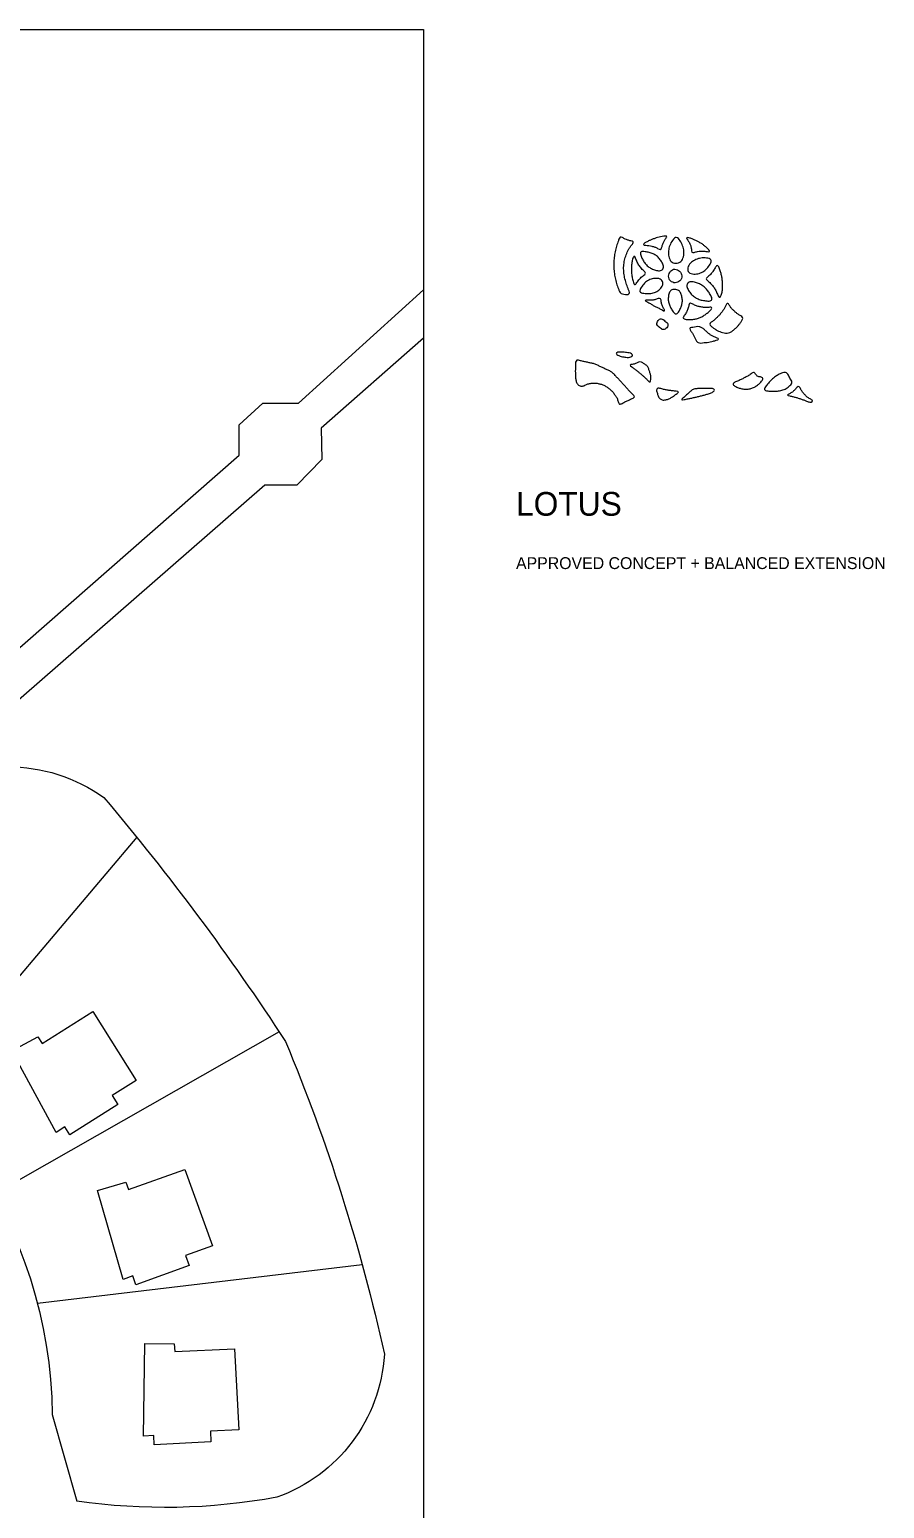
# Model space of a CAD drawing. Header units: inches. Extents: x 36 to 79.2, y 17.3 to 55.9.
# Drawn here: x 64.8 to 79.21, y 30.95 to 55.9 of the extents above; entities that cross this region are included whole.
import ezdxf

# ---------------------------------------------------------------- set-up
doc = ezdxf.new("R2010")
doc.units = ezdxf.units.IN
for name, color, linetype, lineweight in [('01_ORIGINAL_CAD', 7, 'CONTINUOUS', 20), ('12_OPTION_LABEL', 7, 'CONTINUOUS', 15), ('13_CONCEPT_ICON', 7, 'CONTINUOUS', 15)]:
    doc.layers.add(name, color=color, linetype=linetype, lineweight=lineweight)

# ---------------------------------------------------------------- blocks, each defined once
blk = doc.blocks.new('CONCEPT_ICON_09_LOTUS')
at = {"layer": '13_CONCEPT_ICON'}
for points, knots in [([(48.24, 45.18), (48.29, 45.2), (48.35, 45.18), (48.42, 45.15), (48.49, 45.12), (48.56, 45.07), (48.63, 45.04), (48.7, 45.01), (48.76, 44.98), (48.83, 44.96), (48.91, 44.94), (48.98, 44.91), (49.06, 44.89), (49.14, 44.87), (49.22, 44.86), (49.25, 44.82), (49.28, 44.79), (49.27, 44.74), (49.23, 44.69), (49.19, 44.63), (49.13, 44.57), (49.08, 44.5), (49.03, 44.44), (48.99, 44.37), (48.95, 44.31), (48.92, 44.25), (48.88, 44.18), (48.84, 44.11), (48.81, 44.05), (48.78, 43.98), (48.75, 43.91), (48.72, 43.84), (48.69, 43.77), (48.67, 43.7), (48.64, 43.63), (48.62, 43.56), (48.61, 43.49), (48.59, 43.41), (48.57, 43.34), (48.56, 43.27), (48.54, 43.19), (48.53, 43.12), (48.52, 43.04), (48.51, 42.97), (48.51, 42.89), (48.5, 42.81), (48.5, 42.73), (48.5, 42.65), (48.51, 42.58), (48.51, 42.5), (48.52, 42.42), (48.53, 42.35), (48.54, 42.27), (48.55, 42.2), (48.57, 42.12), (48.58, 42.05), (48.59, 41.97), (48.61, 41.9), (48.63, 41.83), (48.65, 41.75), (48.67, 41.68), (48.69, 41.61), (48.72, 41.54), (48.74, 41.47), (48.76, 41.4), (48.78, 41.33), (48.81, 41.26), (48.84, 41.19), (48.86, 41.12), (48.9, 41.05), (48.93, 40.98), (48.97, 40.9), (48.97, 40.83), (48.97, 40.77), (48.93, 40.72), (48.87, 40.69), (48.81, 40.67), (48.73, 40.67), (48.64, 40.68), (48.56, 40.69), (48.48, 40.7), (48.41, 40.72), (48.34, 40.74), (48.29, 40.77), (48.24, 40.83), (48.2, 40.88), (48.17, 40.95), (48.14, 41.02), (48.11, 41.1), (48.08, 41.17), (48.05, 41.23), (48.03, 41.3), (48, 41.37), (47.98, 41.44), (47.95, 41.52), (47.93, 41.59), (47.91, 41.66), (47.9, 41.73), (47.88, 41.8), (47.86, 41.88), (47.84, 41.95), (47.83, 42.02), (47.81, 42.1), (47.8, 42.17), (47.79, 42.25), (47.78, 42.32), (47.77, 42.4), (47.76, 42.47), (47.75, 42.55), (47.74, 42.63), (47.74, 42.7), (47.73, 42.78), (47.73, 42.86), (47.73, 42.94), (47.73, 43.02), (47.73, 43.1), (47.73, 43.18), (47.74, 43.25), (47.74, 43.33), (47.74, 43.41), (47.75, 43.48), (47.76, 43.56), (47.77, 43.64), (47.78, 43.71), (47.79, 43.79), (47.8, 43.86), (47.81, 43.94), (47.83, 44.01), (47.84, 44.08), (47.86, 44.16), (47.88, 44.23), (47.89, 44.3), (47.91, 44.38), (47.93, 44.45), (47.95, 44.52), (47.98, 44.59), (48, 44.66), (48.02, 44.73), (48.05, 44.8), (48.08, 44.87), (48.1, 44.95), (48.13, 45.02), (48.16, 45.09), (48.2, 45.16), (48.24, 45.18)], [0, 0, 0, 0, 0.020833, 0.020833, 0.020833, 0.041667, 0.041667, 0.041667, 0.0625, 0.0625, 0.0625, 0.083333, 0.083333, 0.083333, 0.104167, 0.104167, 0.104167, 0.125, 0.125, 0.125, 0.145833, 0.145833, 0.145833, 0.166667, 0.166667, 0.166667, 0.1875, 0.1875, 0.1875, 0.208333, 0.208333, 0.208333, 0.229167, 0.229167, 0.229167, 0.25, 0.25, 0.25, 0.270833, 0.270833, 0.270833, 0.291667, 0.291667, 0.291667, 0.3125, 0.3125, 0.3125, 0.333333, 0.333333, 0.333333, 0.354167, 0.354167, 0.354167, 0.375, 0.375, 0.375, 0.395833, 0.395833, 0.395833, 0.416667, 0.416667, 0.416667, 0.4375, 0.4375, 0.4375, 0.458333, 0.458333, 0.458333, 0.479167, 0.479167, 0.479167, 0.5, 0.5, 0.5, 0.520833, 0.520833, 0.520833, 0.541667, 0.541667, 0.541667, 0.5625, 0.5625, 0.5625, 0.583333, 0.583333, 0.583333, 0.604167, 0.604167, 0.604167, 0.625, 0.625, 0.625, 0.645833, 0.645833, 0.645833, 0.666667, 0.666667, 0.666667, 0.6875, 0.6875, 0.6875, 0.708333, 0.708333, 0.708333, 0.729167, 0.729167, 0.729167, 0.75, 0.75, 0.75, 0.770833, 0.770833, 0.770833, 0.791667, 0.791667, 0.791667, 0.8125, 0.8125, 0.8125, 0.833333, 0.833333, 0.833333, 0.854167, 0.854167, 0.854167, 0.875, 0.875, 0.875, 0.895833, 0.895833, 0.895833, 0.916667, 0.916667, 0.916667, 0.9375, 0.9375, 0.9375, 0.958333, 0.958333, 0.958333, 0.979167, 0.979167, 0.979167, 1, 1, 1, 1]), ([(50.06, 44.6), (50.05, 44.63), (50.11, 44.68), (50.18, 44.73), (50.25, 44.78), (50.33, 44.82), (50.4, 44.86), (50.48, 44.9), (50.55, 44.93), (50.62, 44.96), (50.69, 44.99), (50.77, 45.02), (50.84, 45.05), (50.92, 45.08), (50.99, 45.1), (51.07, 45.13), (51.14, 45.15), (51.22, 45.17), (51.3, 45.19), (51.38, 45.2), (51.45, 45.22), (51.54, 45.24), (51.62, 45.25), (51.72, 45.27), (51.79, 45.28), (51.86, 45.28), (51.91, 45.27), (51.9, 45.22), (51.89, 45.17), (51.83, 45.1), (51.78, 45.02), (51.73, 44.95), (51.69, 44.88), (51.66, 44.81), (51.62, 44.74), (51.59, 44.67), (51.57, 44.59), (51.54, 44.51), (51.52, 44.42), (51.49, 44.35), (51.47, 44.28), (51.44, 44.22), (51.38, 44.22), (51.33, 44.22), (51.26, 44.27), (51.18, 44.31), (51.11, 44.35), (51.03, 44.39), (50.96, 44.41), (50.88, 44.44), (50.81, 44.46), (50.73, 44.48), (50.65, 44.5), (50.58, 44.52), (50.5, 44.53), (50.41, 44.54), (50.32, 44.55), (50.24, 44.56), (50.15, 44.56), (50.07, 44.57), (50.06, 44.6)], [0, 0, 0, 0, 0.05, 0.05, 0.05, 0.1, 0.1, 0.1, 0.15, 0.15, 0.15, 0.2, 0.2, 0.2, 0.25, 0.25, 0.25, 0.3, 0.3, 0.3, 0.35, 0.35, 0.35, 0.4, 0.4, 0.4, 0.45, 0.45, 0.45, 0.5, 0.5, 0.5, 0.55, 0.55, 0.55, 0.6, 0.6, 0.6, 0.65, 0.65, 0.65, 0.7, 0.7, 0.7, 0.75, 0.75, 0.75, 0.8, 0.8, 0.8, 0.85, 0.85, 0.85, 0.9, 0.9, 0.9, 0.95, 0.95, 0.95, 1, 1, 1, 1]), ([(52.65, 45.17), (52.76, 45.16), (52.87, 45.04), (52.95, 44.91), (53.04, 44.79), (53.1, 44.65), (53.15, 44.51), (53.2, 44.38), (53.24, 44.24), (53.25, 44.09), (53.26, 43.95), (53.24, 43.8), (53.21, 43.65), (53.17, 43.5), (53.11, 43.36), (53.01, 43.27), (52.91, 43.18), (52.77, 43.14), (52.62, 43.14), (52.48, 43.15), (52.34, 43.19), (52.24, 43.28), (52.14, 43.38), (52.1, 43.52), (52.06, 43.67), (52.03, 43.82), (52.02, 43.97), (52.04, 44.11), (52.05, 44.26), (52.08, 44.4), (52.14, 44.53), (52.19, 44.67), (52.26, 44.81), (52.35, 44.93), (52.44, 45.06), (52.55, 45.17), (52.65, 45.17)], [0, 0, 0, 0, 0.083333, 0.083333, 0.083333, 0.166667, 0.166667, 0.166667, 0.25, 0.25, 0.25, 0.333333, 0.333333, 0.333333, 0.416667, 0.416667, 0.416667, 0.5, 0.5, 0.5, 0.583333, 0.583333, 0.583333, 0.666667, 0.666667, 0.666667, 0.75, 0.75, 0.75, 0.833333, 0.833333, 0.833333, 0.916667, 0.916667, 0.916667, 1, 1, 1, 1]), ([(53.46, 45.14), (53.48, 45.17), (53.55, 45.16), (53.64, 45.14), (53.72, 45.12), (53.81, 45.08), (53.89, 45.05), (53.97, 45.02), (54.05, 44.99), (54.12, 44.96), (54.2, 44.93), (54.27, 44.89), (54.35, 44.85), (54.42, 44.81), (54.49, 44.77), (54.57, 44.72), (54.64, 44.68), (54.71, 44.63), (54.78, 44.58), (54.84, 44.53), (54.91, 44.48), (54.98, 44.42), (55.04, 44.36), (55.11, 44.29), (55.17, 44.23), (55.23, 44.16), (55.29, 44.09), (55.27, 44.05), (55.26, 44.02), (55.18, 44.03), (55.1, 44.05), (55.01, 44.06), (54.92, 44.08), (54.83, 44.09), (54.74, 44.1), (54.65, 44.09), (54.56, 44.09), (54.48, 44.08), (54.4, 44.08), (54.31, 44.06), (54.22, 44.04), (54.13, 44.01), (54.05, 43.99), (53.98, 43.97), (53.91, 43.97), (53.88, 44.01), (53.85, 44.06), (53.85, 44.16), (53.84, 44.25), (53.83, 44.34), (53.81, 44.42), (53.78, 44.5), (53.76, 44.58), (53.73, 44.66), (53.69, 44.73), (53.64, 44.81), (53.59, 44.88), (53.55, 44.96), (53.5, 45.04), (53.45, 45.11), (53.46, 45.14)], [0, 0, 0, 0, 0.05, 0.05, 0.05, 0.1, 0.1, 0.1, 0.15, 0.15, 0.15, 0.2, 0.2, 0.2, 0.25, 0.25, 0.25, 0.3, 0.3, 0.3, 0.35, 0.35, 0.35, 0.4, 0.4, 0.4, 0.45, 0.45, 0.45, 0.5, 0.5, 0.5, 0.55, 0.55, 0.55, 0.6, 0.6, 0.6, 0.65, 0.65, 0.65, 0.7, 0.7, 0.7, 0.75, 0.75, 0.75, 0.8, 0.8, 0.8, 0.85, 0.85, 0.85, 0.9, 0.9, 0.9, 0.95, 0.95, 0.95, 1, 1, 1, 1]), ([(49.34, 43.68), (49.39, 43.68), (49.43, 43.58), (49.47, 43.47), (49.52, 43.36), (49.56, 43.24), (49.61, 43.14), (49.67, 43.04), (49.73, 42.95), (49.8, 42.86), (49.87, 42.77), (49.95, 42.68), (50.04, 42.59), (50.13, 42.51), (50.22, 42.43), (50.22, 42.36), (50.22, 42.28), (50.13, 42.22), (50.04, 42.15), (49.94, 42.07), (49.85, 42), (49.77, 41.9), (49.68, 41.81), (49.62, 41.7), (49.55, 41.61), (49.49, 41.51), (49.42, 41.44), (49.37, 41.46), (49.32, 41.48), (49.28, 41.6), (49.25, 41.72), (49.22, 41.84), (49.19, 41.95), (49.17, 42.07), (49.15, 42.18), (49.14, 42.29), (49.13, 42.41), (49.12, 42.52), (49.11, 42.64), (49.12, 42.76), (49.12, 42.87), (49.13, 42.98), (49.15, 43.1), (49.16, 43.22), (49.18, 43.34), (49.21, 43.45), (49.25, 43.57), (49.29, 43.68), (49.34, 43.68)], [0, 0, 0, 0, 0.0625, 0.0625, 0.0625, 0.125, 0.125, 0.125, 0.1875, 0.1875, 0.1875, 0.25, 0.25, 0.25, 0.3125, 0.3125, 0.3125, 0.375, 0.375, 0.375, 0.4375, 0.4375, 0.4375, 0.5, 0.5, 0.5, 0.5625, 0.5625, 0.5625, 0.625, 0.625, 0.625, 0.6875, 0.6875, 0.6875, 0.75, 0.75, 0.75, 0.8125, 0.8125, 0.8125, 0.875, 0.875, 0.875, 0.9375, 0.9375, 0.9375, 1, 1, 1, 1]), ([(49.88, 44.03), (49.94, 44.07), (50.07, 44.06), (50.19, 44.04), (50.31, 44.03), (50.41, 44.01), (50.52, 43.98), (50.62, 43.96), (50.72, 43.92), (50.82, 43.88), (50.92, 43.84), (51.01, 43.78), (51.1, 43.71), (51.19, 43.65), (51.27, 43.57), (51.34, 43.48), (51.41, 43.4), (51.47, 43.31), (51.52, 43.21), (51.58, 43.11), (51.63, 43.01), (51.64, 42.9), (51.65, 42.8), (51.62, 42.69), (51.55, 42.63), (51.48, 42.56), (51.36, 42.55), (51.25, 42.55), (51.14, 42.56), (51.03, 42.59), (50.93, 42.62), (50.82, 42.66), (50.73, 42.7), (50.63, 42.75), (50.54, 42.8), (50.45, 42.87), (50.36, 42.94), (50.28, 43.02), (50.2, 43.1), (50.14, 43.19), (50.08, 43.28), (50.03, 43.37), (49.98, 43.47), (49.93, 43.57), (49.88, 43.68), (49.85, 43.78), (49.82, 43.89), (49.82, 43.99), (49.88, 44.03)], [0, 0, 0, 0, 0.0625, 0.0625, 0.0625, 0.125, 0.125, 0.125, 0.1875, 0.1875, 0.1875, 0.25, 0.25, 0.25, 0.3125, 0.3125, 0.3125, 0.375, 0.375, 0.375, 0.4375, 0.4375, 0.4375, 0.5, 0.5, 0.5, 0.5625, 0.5625, 0.5625, 0.625, 0.625, 0.625, 0.6875, 0.6875, 0.6875, 0.75, 0.75, 0.75, 0.8125, 0.8125, 0.8125, 0.875, 0.875, 0.875, 0.9375, 0.9375, 0.9375, 1, 1, 1, 1]), ([(54.59, 43.54), (54.73, 43.56), (54.87, 43.56), (55.02, 43.54), (55.17, 43.53), (55.32, 43.49), (55.37, 43.41), (55.42, 43.33), (55.38, 43.19), (55.31, 43.07), (55.24, 42.94), (55.15, 42.82), (55.05, 42.72), (54.95, 42.61), (54.85, 42.53), (54.73, 42.46), (54.61, 42.39), (54.48, 42.34), (54.35, 42.31), (54.21, 42.28), (54.06, 42.27), (53.92, 42.3), (53.78, 42.33), (53.65, 42.39), (53.59, 42.49), (53.53, 42.6), (53.53, 42.74), (53.58, 42.87), (53.64, 43), (53.74, 43.11), (53.84, 43.21), (53.95, 43.3), (54.07, 43.38), (54.19, 43.43), (54.32, 43.49), (54.45, 43.52), (54.59, 43.54)], [0, 0, 0, 0, 0.083333, 0.083333, 0.083333, 0.166667, 0.166667, 0.166667, 0.25, 0.25, 0.25, 0.333333, 0.333333, 0.333333, 0.416667, 0.416667, 0.416667, 0.5, 0.5, 0.5, 0.583333, 0.583333, 0.583333, 0.666667, 0.666667, 0.666667, 0.75, 0.75, 0.75, 0.833333, 0.833333, 0.833333, 0.916667, 0.916667, 0.916667, 1, 1, 1, 1]), ([(49.79, 40.91), (49.76, 40.99), (49.82, 41.12), (49.89, 41.24), (49.97, 41.37), (50.06, 41.48), (50.16, 41.58), (50.25, 41.67), (50.36, 41.75), (50.48, 41.81), (50.6, 41.87), (50.73, 41.9), (50.86, 41.93), (51, 41.95), (51.15, 41.96), (51.28, 41.93), (51.41, 41.89), (51.52, 41.81), (51.57, 41.71), (51.62, 41.6), (51.6, 41.46), (51.55, 41.34), (51.49, 41.22), (51.39, 41.11), (51.28, 41.03), (51.17, 40.94), (51.06, 40.87), (50.93, 40.83), (50.81, 40.78), (50.67, 40.76), (50.53, 40.76), (50.39, 40.75), (50.24, 40.75), (50.1, 40.77), (49.96, 40.79), (49.83, 40.83), (49.79, 40.91)], [0, 0, 0, 0, 0.083333, 0.083333, 0.083333, 0.166667, 0.166667, 0.166667, 0.25, 0.25, 0.25, 0.333333, 0.333333, 0.333333, 0.416667, 0.416667, 0.416667, 0.5, 0.5, 0.5, 0.583333, 0.583333, 0.583333, 0.666667, 0.666667, 0.666667, 0.75, 0.75, 0.75, 0.833333, 0.833333, 0.833333, 0.916667, 0.916667, 0.916667, 1, 1, 1, 1]), ([(52.44, 42.66), (52.31, 42.63), (52.2, 42.54), (52.13, 42.42), (52.05, 42.29), (52.02, 42.15), (52.05, 42.01), (52.07, 41.88), (52.16, 41.76), (52.27, 41.68), (52.39, 41.61), (52.54, 41.58), (52.67, 41.61), (52.81, 41.64), (52.93, 41.72), (53, 41.84), (53.08, 41.96), (53.1, 42.1), (53.07, 42.24), (53.04, 42.37), (52.95, 42.49), (52.83, 42.57), (52.71, 42.65), (52.57, 42.69), (52.44, 42.66)], [0, 0, 0, 0, 0.125, 0.125, 0.125, 0.25, 0.25, 0.25, 0.375, 0.375, 0.375, 0.5, 0.5, 0.5, 0.625, 0.625, 0.625, 0.75, 0.75, 0.75, 0.875, 0.875, 0.875, 1, 1, 1, 1]), ([(55, 41.91), (55, 41.97), (55.08, 42.03), (55.16, 42.1), (55.24, 42.16), (55.32, 42.24), (55.39, 42.32), (55.46, 42.39), (55.52, 42.47), (55.58, 42.56), (55.63, 42.66), (55.68, 42.76), (55.74, 42.84), (55.79, 42.92), (55.85, 42.97), (55.91, 42.94), (55.96, 42.91), (56.01, 42.8), (56.05, 42.7), (56.09, 42.59), (56.12, 42.5), (56.15, 42.4), (56.18, 42.3), (56.2, 42.21), (56.22, 42.11), (56.25, 42.01), (56.26, 41.91), (56.27, 41.81), (56.28, 41.71), (56.29, 41.6), (56.29, 41.49), (56.29, 41.39), (56.29, 41.28), (56.28, 41.18), (56.28, 41.07), (56.27, 40.98), (56.25, 40.87), (56.23, 40.76), (56.2, 40.65), (56.16, 40.57), (56.12, 40.48), (56.06, 40.43), (56.02, 40.47), (55.97, 40.5), (55.93, 40.61), (55.88, 40.71), (55.84, 40.82), (55.8, 40.91), (55.75, 41), (55.7, 41.09), (55.64, 41.17), (55.59, 41.25), (55.53, 41.33), (55.47, 41.42), (55.4, 41.49), (55.32, 41.57), (55.24, 41.65), (55.16, 41.72), (55.08, 41.79), (55, 41.85), (55, 41.91)], [0, 0, 0, 0, 0.05, 0.05, 0.05, 0.1, 0.1, 0.1, 0.15, 0.15, 0.15, 0.2, 0.2, 0.2, 0.25, 0.25, 0.25, 0.3, 0.3, 0.3, 0.35, 0.35, 0.35, 0.4, 0.4, 0.4, 0.45, 0.45, 0.45, 0.5, 0.5, 0.5, 0.55, 0.55, 0.55, 0.6, 0.6, 0.6, 0.65, 0.65, 0.65, 0.7, 0.7, 0.7, 0.75, 0.75, 0.75, 0.8, 0.8, 0.8, 0.85, 0.85, 0.85, 0.9, 0.9, 0.9, 0.95, 0.95, 0.95, 1, 1, 1, 1]), ([(52.31, 41.05), (52.4, 41.08), (52.52, 41.08), (52.62, 41.07), (52.73, 41.05), (52.82, 41.02), (52.89, 40.95), (52.96, 40.89), (53, 40.79), (53.03, 40.69), (53.06, 40.59), (53.09, 40.49), (53.11, 40.39), (53.13, 40.29), (53.13, 40.18), (53.12, 40.08), (53.11, 39.98), (53.09, 39.88), (53.06, 39.78), (53.03, 39.69), (52.99, 39.6), (52.94, 39.5), (52.9, 39.4), (52.84, 39.3), (52.78, 39.23), (52.71, 39.16), (52.63, 39.13), (52.55, 39.16), (52.48, 39.2), (52.41, 39.3), (52.35, 39.39), (52.29, 39.49), (52.24, 39.57), (52.19, 39.66), (52.15, 39.75), (52.11, 39.84), (52.08, 39.94), (52.04, 40.04), (52.02, 40.14), (52.02, 40.24), (52.01, 40.34), (52.02, 40.45), (52.03, 40.55), (52.05, 40.66), (52.08, 40.76), (52.12, 40.85), (52.17, 40.94), (52.23, 41.01), (52.31, 41.05)], [0, 0, 0, 0, 0.0625, 0.0625, 0.0625, 0.125, 0.125, 0.125, 0.1875, 0.1875, 0.1875, 0.25, 0.25, 0.25, 0.3125, 0.3125, 0.3125, 0.375, 0.375, 0.375, 0.4375, 0.4375, 0.4375, 0.5, 0.5, 0.5, 0.5625, 0.5625, 0.5625, 0.625, 0.625, 0.625, 0.6875, 0.6875, 0.6875, 0.75, 0.75, 0.75, 0.8125, 0.8125, 0.8125, 0.875, 0.875, 0.875, 0.9375, 0.9375, 0.9375, 1, 1, 1, 1]), ([(53.65, 41.65), (53.74, 41.69), (53.87, 41.69), (53.98, 41.67), (54.1, 41.65), (54.21, 41.62), (54.32, 41.58), (54.42, 41.54), (54.52, 41.49), (54.62, 41.43), (54.72, 41.37), (54.81, 41.3), (54.9, 41.22), (54.98, 41.14), (55.06, 41.05), (55.13, 40.96), (55.2, 40.87), (55.25, 40.78), (55.31, 40.67), (55.38, 40.57), (55.44, 40.45), (55.45, 40.36), (55.46, 40.27), (55.41, 40.2), (55.31, 40.18), (55.21, 40.15), (55.08, 40.16), (54.95, 40.18), (54.83, 40.2), (54.72, 40.22), (54.61, 40.24), (54.51, 40.27), (54.4, 40.31), (54.3, 40.36), (54.2, 40.41), (54.1, 40.47), (54.01, 40.54), (53.92, 40.61), (53.83, 40.69), (53.76, 40.78), (53.69, 40.87), (53.62, 40.96), (53.57, 41.07), (53.52, 41.17), (53.48, 41.29), (53.48, 41.4), (53.49, 41.5), (53.55, 41.6), (53.65, 41.65)], [0, 0, 0, 0, 0.0625, 0.0625, 0.0625, 0.125, 0.125, 0.125, 0.1875, 0.1875, 0.1875, 0.25, 0.25, 0.25, 0.3125, 0.3125, 0.3125, 0.375, 0.375, 0.375, 0.4375, 0.4375, 0.4375, 0.5, 0.5, 0.5, 0.5625, 0.5625, 0.5625, 0.625, 0.625, 0.625, 0.6875, 0.6875, 0.6875, 0.75, 0.75, 0.75, 0.8125, 0.8125, 0.8125, 0.875, 0.875, 0.875, 0.9375, 0.9375, 0.9375, 1, 1, 1, 1]), ([(50.2, 40.21), (50.21, 40.24), (50.3, 40.23), (50.4, 40.23), (50.5, 40.22), (50.6, 40.22), (50.69, 40.22), (50.78, 40.23), (50.87, 40.24), (50.96, 40.26), (51.04, 40.29), (51.14, 40.32), (51.22, 40.35), (51.3, 40.37), (51.37, 40.38), (51.41, 40.33), (51.45, 40.29), (51.45, 40.18), (51.47, 40.09), (51.48, 40), (51.5, 39.91), (51.54, 39.83), (51.57, 39.75), (51.61, 39.66), (51.65, 39.58), (51.7, 39.49), (51.74, 39.41), (51.72, 39.39), (51.7, 39.37), (51.62, 39.41), (51.54, 39.46), (51.46, 39.5), (51.38, 39.55), (51.29, 39.59), (51.21, 39.63), (51.13, 39.66), (51.05, 39.7), (50.97, 39.73), (50.9, 39.77), (50.82, 39.82), (50.75, 39.86), (50.69, 39.91), (50.61, 39.96), (50.53, 40.01), (50.44, 40.05), (50.36, 40.1), (50.28, 40.14), (50.2, 40.19), (50.2, 40.21)], [0, 0, 0, 0, 0.0625, 0.0625, 0.0625, 0.125, 0.125, 0.125, 0.1875, 0.1875, 0.1875, 0.25, 0.25, 0.25, 0.3125, 0.3125, 0.3125, 0.375, 0.375, 0.375, 0.4375, 0.4375, 0.4375, 0.5, 0.5, 0.5, 0.5625, 0.5625, 0.5625, 0.625, 0.625, 0.625, 0.6875, 0.6875, 0.6875, 0.75, 0.75, 0.75, 0.8125, 0.8125, 0.8125, 0.875, 0.875, 0.875, 0.9375, 0.9375, 0.9375, 1, 1, 1, 1]), ([(53.73, 39.99), (53.78, 40.01), (53.86, 39.97), (53.95, 39.92), (54.04, 39.87), (54.14, 39.82), (54.23, 39.79), (54.32, 39.75), (54.42, 39.73), (54.51, 39.71), (54.61, 39.69), (54.7, 39.67), (54.8, 39.66), (54.91, 39.65), (55.01, 39.66), (55.12, 39.66), (55.24, 39.67), (55.36, 39.68), (55.41, 39.66), (55.46, 39.63), (55.44, 39.57), (55.38, 39.5), (55.33, 39.42), (55.23, 39.34), (55.15, 39.27), (55.07, 39.2), (54.99, 39.14), (54.91, 39.08), (54.83, 39.03), (54.75, 38.97), (54.66, 38.93), (54.57, 38.88), (54.48, 38.84), (54.39, 38.81), (54.3, 38.78), (54.2, 38.76), (54.11, 38.74), (54.01, 38.72), (53.91, 38.71), (53.81, 38.7), (53.71, 38.7), (53.61, 38.7), (53.5, 38.71), (53.4, 38.72), (53.28, 38.74), (53.23, 38.78), (53.17, 38.82), (53.19, 38.88), (53.23, 38.96), (53.28, 39.04), (53.35, 39.13), (53.41, 39.22), (53.47, 39.3), (53.51, 39.39), (53.54, 39.48), (53.58, 39.57), (53.61, 39.67), (53.63, 39.77), (53.65, 39.87), (53.67, 39.97), (53.73, 39.99)], [0, 0, 0, 0, 0.05, 0.05, 0.05, 0.1, 0.1, 0.1, 0.15, 0.15, 0.15, 0.2, 0.2, 0.2, 0.25, 0.25, 0.25, 0.3, 0.3, 0.3, 0.35, 0.35, 0.35, 0.4, 0.4, 0.4, 0.45, 0.45, 0.45, 0.5, 0.5, 0.5, 0.55, 0.55, 0.55, 0.6, 0.6, 0.6, 0.65, 0.65, 0.65, 0.7, 0.7, 0.7, 0.75, 0.75, 0.75, 0.8, 0.8, 0.8, 0.85, 0.85, 0.85, 0.9, 0.9, 0.9, 0.95, 0.95, 0.95, 1, 1, 1, 1]), ([(55.28, 38.34), (55.28, 38.39), (55.34, 38.44), (55.4, 38.49), (55.47, 38.53), (55.53, 38.58), (55.6, 38.63), (55.66, 38.69), (55.72, 38.74), (55.77, 38.79), (55.83, 38.84), (55.89, 38.9), (55.94, 38.96), (56, 39.01), (56.05, 39.07), (56.1, 39.13), (56.15, 39.19), (56.2, 39.26), (56.25, 39.32), (56.29, 39.38), (56.34, 39.44), (56.38, 39.5), (56.42, 39.57), (56.46, 39.63), (56.49, 39.71), (56.52, 39.78), (56.55, 39.87), (56.59, 39.92), (56.63, 39.97), (56.67, 39.99), (56.71, 39.96), (56.76, 39.94), (56.8, 39.86), (56.85, 39.79), (56.89, 39.72), (56.94, 39.65), (56.99, 39.59), (57.04, 39.53), (57.1, 39.48), (57.16, 39.42), (57.21, 39.37), (57.27, 39.31), (57.33, 39.26), (57.39, 39.21), (57.45, 39.16), (57.51, 39.12), (57.58, 39.08), (57.65, 39.04), (57.72, 39), (57.78, 38.96), (57.85, 38.92), (57.87, 38.87), (57.89, 38.82), (57.87, 38.75), (57.83, 38.68), (57.8, 38.61), (57.75, 38.54), (57.71, 38.48), (57.66, 38.41), (57.62, 38.35), (57.57, 38.29), (57.52, 38.23), (57.47, 38.17), (57.42, 38.11), (57.36, 38.06), (57.3, 38), (57.24, 37.95), (57.18, 37.9), (57.12, 37.86), (57.06, 37.81), (57, 37.76), (56.93, 37.71), (56.86, 37.68), (56.8, 37.66), (56.72, 37.64), (56.64, 37.64), (56.56, 37.64), (56.48, 37.65), (56.41, 37.67), (56.33, 37.68), (56.26, 37.7), (56.18, 37.72), (56.11, 37.74), (56.04, 37.77), (55.97, 37.8), (55.9, 37.83), (55.84, 37.87), (55.77, 37.91), (55.71, 37.94), (55.65, 37.99), (55.58, 38.03), (55.52, 38.08), (55.45, 38.13), (55.39, 38.18), (55.33, 38.24), (55.28, 38.29), (55.28, 38.34)], [0, 0, 0, 0, 0.03125, 0.03125, 0.03125, 0.0625, 0.0625, 0.0625, 0.09375, 0.09375, 0.09375, 0.125, 0.125, 0.125, 0.15625, 0.15625, 0.15625, 0.1875, 0.1875, 0.1875, 0.21875, 0.21875, 0.21875, 0.25, 0.25, 0.25, 0.28125, 0.28125, 0.28125, 0.3125, 0.3125, 0.3125, 0.34375, 0.34375, 0.34375, 0.375, 0.375, 0.375, 0.40625, 0.40625, 0.40625, 0.4375, 0.4375, 0.4375, 0.46875, 0.46875, 0.46875, 0.5, 0.5, 0.5, 0.53125, 0.53125, 0.53125, 0.5625, 0.5625, 0.5625, 0.59375, 0.59375, 0.59375, 0.625, 0.625, 0.625, 0.65625, 0.65625, 0.65625, 0.6875, 0.6875, 0.6875, 0.71875, 0.71875, 0.71875, 0.75, 0.75, 0.75, 0.78125, 0.78125, 0.78125, 0.8125, 0.8125, 0.8125, 0.84375, 0.84375, 0.84375, 0.875, 0.875, 0.875, 0.90625, 0.90625, 0.90625, 0.9375, 0.9375, 0.9375, 0.96875, 0.96875, 0.96875, 1, 1, 1, 1]), ([(51.13, 38.31), (51.15, 38.22), (51.25, 38.15), (51.34, 38.08), (51.43, 38), (51.52, 37.92), (51.62, 37.91), (51.72, 37.91), (51.82, 37.98), (51.9, 38.06), (51.97, 38.15), (52.01, 38.26), (51.99, 38.35), (51.96, 38.44), (51.86, 38.52), (51.76, 38.59), (51.66, 38.67), (51.56, 38.75), (51.47, 38.76), (51.38, 38.77), (51.29, 38.71), (51.22, 38.62), (51.15, 38.53), (51.11, 38.41), (51.13, 38.31)], [0, 0, 0, 0, 0.125, 0.125, 0.125, 0.25, 0.25, 0.25, 0.375, 0.375, 0.375, 0.5, 0.5, 0.5, 0.625, 0.625, 0.625, 0.75, 0.75, 0.75, 0.875, 0.875, 0.875, 1, 1, 1, 1]), ([(54.2, 38.14), (54.28, 38.15), (54.36, 38.15), (54.44, 38.14), (54.52, 38.12), (54.59, 38.1), (54.66, 38.06), (54.73, 38.02), (54.79, 37.96), (54.86, 37.91), (54.92, 37.86), (54.98, 37.8), (55.04, 37.74), (55.1, 37.69), (55.16, 37.63), (55.23, 37.58), (55.29, 37.54), (55.36, 37.49), (55.42, 37.45), (55.49, 37.41), (55.56, 37.37), (55.64, 37.34), (55.71, 37.31), (55.8, 37.28), (55.87, 37.25), (55.94, 37.22), (55.99, 37.19), (55.97, 37.16), (55.96, 37.13), (55.87, 37.1), (55.79, 37.08), (55.71, 37.05), (55.63, 37.03), (55.55, 37.01), (55.47, 36.99), (55.4, 36.97), (55.32, 36.95), (55.24, 36.94), (55.16, 36.92), (55.08, 36.91), (55, 36.9), (54.92, 36.9), (54.84, 36.89), (54.76, 36.88), (54.67, 36.87), (54.59, 36.86), (54.51, 36.86), (54.42, 36.86), (54.36, 36.89), (54.3, 36.93), (54.26, 36.99), (54.22, 37.06), (54.19, 37.13), (54.15, 37.21), (54.12, 37.28), (54.08, 37.35), (54.04, 37.42), (54, 37.49), (53.96, 37.56), (53.93, 37.63), (53.88, 37.7), (53.83, 37.77), (53.77, 37.84), (53.73, 37.9), (53.7, 37.97), (53.69, 38.02), (53.73, 38.05), (53.78, 38.08), (53.88, 38.08), (53.96, 38.09), (54.05, 38.11), (54.13, 38.13), (54.2, 38.14)], [0, 0, 0, 0, 0.041667, 0.041667, 0.041667, 0.083333, 0.083333, 0.083333, 0.125, 0.125, 0.125, 0.166667, 0.166667, 0.166667, 0.208333, 0.208333, 0.208333, 0.25, 0.25, 0.25, 0.291667, 0.291667, 0.291667, 0.333333, 0.333333, 0.333333, 0.375, 0.375, 0.375, 0.416667, 0.416667, 0.416667, 0.458333, 0.458333, 0.458333, 0.5, 0.5, 0.5, 0.541667, 0.541667, 0.541667, 0.583333, 0.583333, 0.583333, 0.625, 0.625, 0.625, 0.666667, 0.666667, 0.666667, 0.708333, 0.708333, 0.708333, 0.75, 0.75, 0.75, 0.791667, 0.791667, 0.791667, 0.833333, 0.833333, 0.833333, 0.875, 0.875, 0.875, 0.916667, 0.916667, 0.916667, 0.958333, 0.958333, 0.958333, 1, 1, 1, 1]), ([(47.93, 36.06), (47.95, 36.12), (48.11, 36.15), (48.24, 36.15), (48.38, 36.15), (48.5, 36.13), (48.64, 36.12), (48.77, 36.1), (48.92, 36.09), (49.04, 36.05), (49.15, 36.01), (49.24, 35.93), (49.21, 35.86), (49.17, 35.8), (49.02, 35.75), (48.88, 35.73), (48.75, 35.72), (48.63, 35.74), (48.51, 35.76), (48.38, 35.78), (48.26, 35.81), (48.14, 35.87), (48.02, 35.92), (47.91, 36.01), (47.93, 36.06)], [0, 0, 0, 0, 0.125, 0.125, 0.125, 0.25, 0.25, 0.25, 0.375, 0.375, 0.375, 0.5, 0.5, 0.5, 0.625, 0.625, 0.625, 0.75, 0.75, 0.75, 0.875, 0.875, 0.875, 1, 1, 1, 1]), ([(48.19, 32.06), (48.13, 32.08), (48.11, 32.16), (48.08, 32.25), (48.05, 32.33), (48.02, 32.43), (47.99, 32.51), (47.95, 32.59), (47.9, 32.66), (47.85, 32.74), (47.8, 32.81), (47.75, 32.88), (47.69, 32.96), (47.63, 33.03), (47.56, 33.09), (47.5, 33.16), (47.43, 33.22), (47.36, 33.28), (47.28, 33.33), (47.21, 33.39), (47.14, 33.43), (47.06, 33.48), (46.98, 33.52), (46.9, 33.56), (46.82, 33.59), (46.74, 33.62), (46.65, 33.64), (46.56, 33.66), (46.48, 33.68), (46.39, 33.7), (46.3, 33.71), (46.21, 33.71), (46.12, 33.71), (46.03, 33.7), (45.94, 33.69), (45.85, 33.68), (45.76, 33.66), (45.68, 33.63), (45.6, 33.6), (45.52, 33.56), (45.44, 33.52), (45.35, 33.48), (45.27, 33.46), (45.18, 33.45), (45.09, 33.47), (45.02, 33.51), (44.94, 33.55), (44.88, 33.62), (44.83, 33.7), (44.79, 33.78), (44.76, 33.87), (44.75, 33.96), (44.73, 34.04), (44.73, 34.14), (44.72, 34.23), (44.72, 34.32), (44.71, 34.41), (44.71, 34.5), (44.7, 34.59), (44.7, 34.68), (44.71, 34.77), (44.71, 34.86), (44.72, 34.95), (44.72, 35.05), (44.72, 35.15), (44.71, 35.26), (44.72, 35.34), (44.74, 35.42), (44.77, 35.48), (44.83, 35.5), (44.9, 35.52), (45, 35.49), (45.1, 35.46), (45.19, 35.44), (45.29, 35.42), (45.38, 35.4), (45.47, 35.38), (45.56, 35.36), (45.65, 35.34), (45.74, 35.32), (45.83, 35.3), (45.92, 35.28), (46.02, 35.27), (46.11, 35.24), (46.2, 35.22), (46.28, 35.19), (46.37, 35.15), (46.45, 35.11), (46.54, 35.07), (46.62, 35.03), (46.71, 34.99), (46.79, 34.95), (46.88, 34.91), (46.96, 34.87), (47.04, 34.83), (47.13, 34.79), (47.22, 34.75), (47.3, 34.72), (47.39, 34.68), (47.47, 34.63), (47.55, 34.59), (47.62, 34.53), (47.69, 34.47), (47.76, 34.41), (47.82, 34.33), (47.88, 34.26), (47.94, 34.19), (48.01, 34.12), (48.07, 34.06), (48.13, 33.99), (48.2, 33.92), (48.26, 33.85), (48.32, 33.78), (48.39, 33.71), (48.45, 33.64), (48.51, 33.58), (48.58, 33.51), (48.64, 33.44), (48.7, 33.37), (48.77, 33.3), (48.83, 33.23), (48.89, 33.17), (48.95, 33.1), (49.02, 33.03), (49.09, 32.96), (49.16, 32.89), (49.23, 32.82), (49.29, 32.75), (49.35, 32.68), (49.35, 32.63), (49.34, 32.57), (49.27, 32.53), (49.18, 32.49), (49.1, 32.45), (49, 32.41), (48.91, 32.37), (48.83, 32.33), (48.75, 32.29), (48.66, 32.25), (48.58, 32.21), (48.49, 32.16), (48.4, 32.11), (48.32, 32.07), (48.24, 32.04), (48.19, 32.06)], [0, 0, 0, 0, 0.020833, 0.020833, 0.020833, 0.041667, 0.041667, 0.041667, 0.0625, 0.0625, 0.0625, 0.083333, 0.083333, 0.083333, 0.104167, 0.104167, 0.104167, 0.125, 0.125, 0.125, 0.145833, 0.145833, 0.145833, 0.166667, 0.166667, 0.166667, 0.1875, 0.1875, 0.1875, 0.208333, 0.208333, 0.208333, 0.229167, 0.229167, 0.229167, 0.25, 0.25, 0.25, 0.270833, 0.270833, 0.270833, 0.291667, 0.291667, 0.291667, 0.3125, 0.3125, 0.3125, 0.333333, 0.333333, 0.333333, 0.354167, 0.354167, 0.354167, 0.375, 0.375, 0.375, 0.395833, 0.395833, 0.395833, 0.416667, 0.416667, 0.416667, 0.4375, 0.4375, 0.4375, 0.458333, 0.458333, 0.458333, 0.479167, 0.479167, 0.479167, 0.5, 0.5, 0.5, 0.520833, 0.520833, 0.520833, 0.541667, 0.541667, 0.541667, 0.5625, 0.5625, 0.5625, 0.583333, 0.583333, 0.583333, 0.604167, 0.604167, 0.604167, 0.625, 0.625, 0.625, 0.645833, 0.645833, 0.645833, 0.666667, 0.666667, 0.666667, 0.6875, 0.6875, 0.6875, 0.708333, 0.708333, 0.708333, 0.729167, 0.729167, 0.729167, 0.75, 0.75, 0.75, 0.770833, 0.770833, 0.770833, 0.791667, 0.791667, 0.791667, 0.8125, 0.8125, 0.8125, 0.833333, 0.833333, 0.833333, 0.854167, 0.854167, 0.854167, 0.875, 0.875, 0.875, 0.895833, 0.895833, 0.895833, 0.916667, 0.916667, 0.916667, 0.9375, 0.9375, 0.9375, 0.958333, 0.958333, 0.958333, 0.979167, 0.979167, 0.979167, 1, 1, 1, 1]), ([(49.02, 35.12), (49.03, 35.15), (49.11, 35.17), (49.19, 35.18), (49.28, 35.2), (49.37, 35.21), (49.45, 35.24), (49.53, 35.27), (49.61, 35.31), (49.68, 35.34), (49.75, 35.37), (49.83, 35.38), (49.9, 35.35), (49.97, 35.33), (50.05, 35.27), (50.12, 35.22), (50.19, 35.17), (50.27, 35.13), (50.32, 35.08), (50.38, 35.02), (50.43, 34.95), (50.46, 34.87), (50.49, 34.8), (50.51, 34.72), (50.54, 34.64), (50.56, 34.56), (50.59, 34.48), (50.61, 34.4), (50.63, 34.32), (50.64, 34.24), (50.65, 34.15), (50.65, 34.06), (50.65, 33.95), (50.63, 33.88), (50.61, 33.81), (50.57, 33.77), (50.52, 33.8), (50.47, 33.82), (50.4, 33.91), (50.34, 33.98), (50.28, 34.05), (50.22, 34.11), (50.15, 34.17), (50.09, 34.23), (50.02, 34.28), (49.96, 34.34), (49.9, 34.4), (49.83, 34.45), (49.76, 34.51), (49.7, 34.56), (49.63, 34.62), (49.57, 34.67), (49.5, 34.72), (49.44, 34.77), (49.37, 34.82), (49.3, 34.88), (49.22, 34.93), (49.15, 34.98), (49.08, 35.03), (49.01, 35.08), (49.02, 35.12)], [0, 0, 0, 0, 0.05, 0.05, 0.05, 0.1, 0.1, 0.1, 0.15, 0.15, 0.15, 0.2, 0.2, 0.2, 0.25, 0.25, 0.25, 0.3, 0.3, 0.3, 0.35, 0.35, 0.35, 0.4, 0.4, 0.4, 0.45, 0.45, 0.45, 0.5, 0.5, 0.5, 0.55, 0.55, 0.55, 0.6, 0.6, 0.6, 0.65, 0.65, 0.65, 0.7, 0.7, 0.7, 0.75, 0.75, 0.75, 0.8, 0.8, 0.8, 0.85, 0.85, 0.85, 0.9, 0.9, 0.9, 0.95, 0.95, 0.95, 1, 1, 1, 1]), ([(59.14, 34.21), (59.22, 34.19), (59.33, 34.19), (59.39, 34.15), (59.45, 34.11), (59.47, 34.04), (59.43, 33.97), (59.4, 33.89), (59.32, 33.81), (59.25, 33.73), (59.17, 33.66), (59.1, 33.6), (59.03, 33.54), (58.95, 33.48), (58.87, 33.43), (58.79, 33.38), (58.7, 33.34), (58.61, 33.31), (58.52, 33.28), (58.43, 33.26), (58.34, 33.24), (58.24, 33.23), (58.14, 33.23), (58.05, 33.23), (57.95, 33.24), (57.86, 33.25), (57.76, 33.27), (57.67, 33.3), (57.58, 33.32), (57.5, 33.35), (57.4, 33.39), (57.31, 33.44), (57.2, 33.49), (57.16, 33.55), (57.11, 33.61), (57.12, 33.68), (57.19, 33.73), (57.25, 33.78), (57.36, 33.82), (57.46, 33.86), (57.56, 33.9), (57.65, 33.94), (57.74, 33.98), (57.83, 34.03), (57.92, 34.07), (58, 34.12), (58.09, 34.17), (58.18, 34.21), (58.27, 34.26), (58.35, 34.31), (58.44, 34.37), (58.53, 34.43), (58.61, 34.49), (58.7, 34.55), (58.77, 34.53), (58.83, 34.52), (58.88, 34.42), (58.93, 34.35), (58.99, 34.28), (59.05, 34.23), (59.14, 34.21)], [0, 0, 0, 0, 0.05, 0.05, 0.05, 0.1, 0.1, 0.1, 0.15, 0.15, 0.15, 0.2, 0.2, 0.2, 0.25, 0.25, 0.25, 0.3, 0.3, 0.3, 0.35, 0.35, 0.35, 0.4, 0.4, 0.4, 0.45, 0.45, 0.45, 0.5, 0.5, 0.5, 0.55, 0.55, 0.55, 0.6, 0.6, 0.6, 0.65, 0.65, 0.65, 0.7, 0.7, 0.7, 0.75, 0.75, 0.75, 0.8, 0.8, 0.8, 0.85, 0.85, 0.85, 0.9, 0.9, 0.9, 0.95, 0.95, 0.95, 1, 1, 1, 1]), ([(59.58, 33.21), (59.56, 33.28), (59.64, 33.38), (59.71, 33.48), (59.79, 33.58), (59.88, 33.68), (59.96, 33.78), (60.05, 33.87), (60.13, 33.96), (60.22, 34.04), (60.32, 34.13), (60.41, 34.2), (60.52, 34.27), (60.62, 34.33), (60.72, 34.38), (60.83, 34.44), (60.95, 34.49), (61.08, 34.55), (61.18, 34.55), (61.28, 34.55), (61.36, 34.5), (61.42, 34.41), (61.48, 34.32), (61.53, 34.19), (61.59, 34.09), (61.66, 33.98), (61.74, 33.89), (61.75, 33.8), (61.75, 33.7), (61.68, 33.6), (61.58, 33.51), (61.49, 33.42), (61.39, 33.34), (61.28, 33.28), (61.18, 33.22), (61.07, 33.18), (60.95, 33.15), (60.84, 33.11), (60.72, 33.09), (60.6, 33.08), (60.48, 33.06), (60.36, 33.06), (60.23, 33.06), (60.1, 33.06), (59.97, 33.07), (59.84, 33.09), (59.72, 33.11), (59.6, 33.14), (59.58, 33.21)], [0, 0, 0, 0, 0.0625, 0.0625, 0.0625, 0.125, 0.125, 0.125, 0.1875, 0.1875, 0.1875, 0.25, 0.25, 0.25, 0.3125, 0.3125, 0.3125, 0.375, 0.375, 0.375, 0.4375, 0.4375, 0.4375, 0.5, 0.5, 0.5, 0.5625, 0.5625, 0.5625, 0.625, 0.625, 0.625, 0.6875, 0.6875, 0.6875, 0.75, 0.75, 0.75, 0.8125, 0.8125, 0.8125, 0.875, 0.875, 0.875, 0.9375, 0.9375, 0.9375, 1, 1, 1, 1]), ([(51.68, 32.37), (51.59, 32.37), (51.5, 32.39), (51.42, 32.43), (51.35, 32.47), (51.29, 32.55), (51.25, 32.63), (51.21, 32.71), (51.19, 32.79), (51.16, 32.89), (51.13, 32.98), (51.09, 33.08), (51.1, 33.16), (51.11, 33.24), (51.16, 33.3), (51.23, 33.3), (51.31, 33.31), (51.42, 33.27), (51.51, 33.25), (51.61, 33.22), (51.7, 33.2), (51.79, 33.18), (51.89, 33.17), (51.98, 33.15), (52.07, 33.13), (52.16, 33.12), (52.25, 33.1), (52.35, 33.09), (52.45, 33.08), (52.56, 33.08), (52.65, 33.07), (52.75, 33.06), (52.82, 33.05), (52.82, 33.01), (52.82, 32.97), (52.73, 32.91), (52.65, 32.84), (52.57, 32.78), (52.49, 32.73), (52.42, 32.67), (52.34, 32.62), (52.27, 32.57), (52.19, 32.53), (52.11, 32.49), (52.03, 32.45), (51.95, 32.42), (51.86, 32.4), (51.77, 32.38), (51.68, 32.37)], [0, 0, 0, 0, 0.0625, 0.0625, 0.0625, 0.125, 0.125, 0.125, 0.1875, 0.1875, 0.1875, 0.25, 0.25, 0.25, 0.3125, 0.3125, 0.3125, 0.375, 0.375, 0.375, 0.4375, 0.4375, 0.4375, 0.5, 0.5, 0.5, 0.5625, 0.5625, 0.5625, 0.625, 0.625, 0.625, 0.6875, 0.6875, 0.6875, 0.75, 0.75, 0.75, 0.8125, 0.8125, 0.8125, 0.875, 0.875, 0.875, 0.9375, 0.9375, 0.9375, 1, 1, 1, 1]), ([(53.08, 32.4), (53.07, 32.43), (53.15, 32.49), (53.23, 32.56), (53.3, 32.63), (53.39, 32.71), (53.46, 32.78), (53.54, 32.85), (53.61, 32.91), (53.68, 32.98), (53.75, 33.05), (53.83, 33.12), (53.91, 33.17), (53.99, 33.22), (54.08, 33.24), (54.18, 33.26), (54.28, 33.27), (54.38, 33.27), (54.48, 33.27), (54.58, 33.27), (54.69, 33.27), (54.79, 33.27), (54.89, 33.27), (54.99, 33.27), (55.09, 33.27), (55.19, 33.28), (55.3, 33.29), (55.41, 33.28), (55.51, 33.27), (55.62, 33.25), (55.64, 33.2), (55.67, 33.14), (55.61, 33.07), (55.53, 33.01), (55.46, 32.95), (55.35, 32.92), (55.26, 32.89), (55.16, 32.86), (55.07, 32.83), (54.98, 32.81), (54.89, 32.78), (54.8, 32.75), (54.7, 32.73), (54.61, 32.7), (54.52, 32.68), (54.42, 32.66), (54.33, 32.64), (54.24, 32.61), (54.14, 32.59), (54.05, 32.57), (53.95, 32.55), (53.86, 32.53), (53.77, 32.51), (53.67, 32.49), (53.58, 32.47), (53.48, 32.45), (53.37, 32.43), (53.27, 32.41), (53.18, 32.39), (53.08, 32.37), (53.08, 32.4)], [0, 0, 0, 0, 0.05, 0.05, 0.05, 0.1, 0.1, 0.1, 0.15, 0.15, 0.15, 0.2, 0.2, 0.2, 0.25, 0.25, 0.25, 0.3, 0.3, 0.3, 0.35, 0.35, 0.35, 0.4, 0.4, 0.4, 0.45, 0.45, 0.45, 0.5, 0.5, 0.5, 0.55, 0.55, 0.55, 0.6, 0.6, 0.6, 0.65, 0.65, 0.65, 0.7, 0.7, 0.7, 0.75, 0.75, 0.75, 0.8, 0.8, 0.8, 0.85, 0.85, 0.85, 0.9, 0.9, 0.9, 0.95, 0.95, 0.95, 1, 1, 1, 1]), ([(61.4, 32.76), (61.39, 32.78), (61.47, 32.82), (61.55, 32.86), (61.62, 32.91), (61.7, 32.95), (61.78, 33), (61.85, 33.06), (61.91, 33.11), (61.97, 33.18), (62.03, 33.25), (62.09, 33.33), (62.15, 33.38), (62.21, 33.44), (62.27, 33.45), (62.32, 33.42), (62.36, 33.38), (62.4, 33.29), (62.45, 33.21), (62.49, 33.13), (62.54, 33.06), (62.59, 32.99), (62.64, 32.92), (62.7, 32.85), (62.76, 32.79), (62.82, 32.73), (62.88, 32.67), (62.95, 32.61), (63.01, 32.56), (63.08, 32.51), (63.17, 32.46), (63.25, 32.42), (63.34, 32.37), (63.36, 32.33), (63.38, 32.28), (63.34, 32.23), (63.27, 32.21), (63.2, 32.19), (63.11, 32.21), (63.02, 32.24), (62.94, 32.26), (62.86, 32.3), (62.79, 32.33), (62.71, 32.37), (62.63, 32.39), (62.55, 32.42), (62.47, 32.45), (62.39, 32.48), (62.31, 32.5), (62.23, 32.53), (62.15, 32.55), (62.07, 32.58), (61.99, 32.6), (61.91, 32.62), (61.83, 32.64), (61.75, 32.66), (61.65, 32.68), (61.57, 32.7), (61.48, 32.72), (61.4, 32.73), (61.4, 32.76)], [0, 0, 0, 0, 0.05, 0.05, 0.05, 0.1, 0.1, 0.1, 0.15, 0.15, 0.15, 0.2, 0.2, 0.2, 0.25, 0.25, 0.25, 0.3, 0.3, 0.3, 0.35, 0.35, 0.35, 0.4, 0.4, 0.4, 0.45, 0.45, 0.45, 0.5, 0.5, 0.5, 0.55, 0.55, 0.55, 0.6, 0.6, 0.6, 0.65, 0.65, 0.65, 0.7, 0.7, 0.7, 0.75, 0.75, 0.75, 0.8, 0.8, 0.8, 0.85, 0.85, 0.85, 0.9, 0.9, 0.9, 0.95, 0.95, 0.95, 1, 1, 1, 1])]:
    blk.add_open_spline(points, degree=3, knots=knots, dxfattribs=at)

msp = doc.modelspace()

# ---------------------------------------------------------------- linework, layer by layer
at = {"layer": '01_ORIGINAL_CAD'}
for p, q in [((36.248, 55.9), (71.442, 55.9)), ((71.442, 55.9), (71.442, 17.906))]:
    msp.add_line(p, q, dxfattribs=at)
for points in [[(63.257, 44.272), (68.329, 48.719), (68.329, 49.231), (68.73, 49.6), (69.33, 49.6), (71.442, 51.512), (71.442, 50.696), (69.711, 49.177), (69.725, 48.651), (69.304, 48.218), (68.761, 48.218), (63.72, 43.82), (63.817, 43.397)], [(66.604, 42.276), (62.941, 37.945)], [(69.006, 38.995), (64.196, 36.253)], [(70.407, 35.063), (64.93, 34.409)], [(65.18, 32.538), (65.591, 31.078)]]:
    msp.add_lwpolyline(points, dxfattribs=at)
for points in [[(60.29, 39.74, -0.089338), (62.813, 42.944, -0.322066), (66.051, 42.944, -0.030946), (69.111, 38.833, -0.044664), (70.78, 33.554, -0.301674), (68.967, 31.144, -0.082145), (65.591, 31.078)], [(60.29, 39.74, -0.300089), (65.18, 32.538)], [(53.65, 30.945, -0.14301), (60.243, 31.63, -0.286424), (65.36, 28.431), (66.481, 23.89, -0.272091), (64.9, 18.954), (63.661, 17.533)]]:
    msp.add_lwpolyline(points, format="xyb", dxfattribs=at)
for points in [[(65.006, 38.799), (65.865, 39.334), (66.595, 38.175), (66.187, 37.918), (66.283, 37.767), (65.474, 37.257), (65.389, 37.391), (65.242, 37.298), (64.498, 38.674), (64.936, 38.911)], [(66.464, 36.332), (67.417, 36.67), (67.882, 35.382), (67.428, 35.218), (67.489, 35.05), (66.59, 34.725), (66.536, 34.875), (66.372, 34.816), (65.94, 36.319), (66.419, 36.457)], [(67.244, 33.6), (68.254, 33.648), (68.327, 32.28), (67.845, 32.255), (67.855, 32.076), (66.9, 32.025), (66.892, 32.184), (66.717, 32.175), (66.739, 33.739), (67.237, 33.732)]]:
    msp.add_lwpolyline(points, close=True, dxfattribs=at)

# ---------------------------------------------------------------- block references
at = {"layer": '13_CONCEPT_ICON', "xscale": 0.21435981265122817, "yscale": 0.21435981265122817, "zscale": 0.21435981265122817}
msp.add_blockref('CONCEPT_ICON_09_LOTUS', (64.417, 42.712), dxfattribs=at)

# ---------------------------------------------------------------- texts
at = {"layer": '12_OPTION_LABEL'}
for s, height, p in [('LOTUS', 0.4, (73, 47.7)), ('APPROVED CONCEPT + BALANCED EXTENSION', 0.2, (73, 46.8))]:
    msp.add_text(s, height=height, dxfattribs=at).set_placement(p)

doc.saveas('drawing.dxf')
